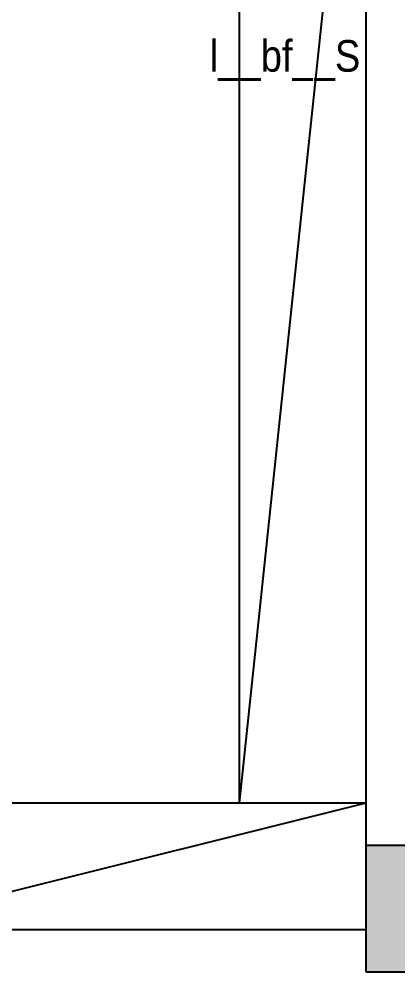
# Model space of a CAD drawing. Header units: metres. Extents: x -658 to -58, y -713 to -118.
# Drawn here: x -220.048 to -218.253, y -207.646 to -203.13 of the extents above; entities that cross this region are included whole.
import ezdxf

# ---------------------------------------------------------------- set-up
doc = ezdxf.new("R2010")
doc.units = ezdxf.units.M
doc.header["$LTSCALE"] = 100
doc.layers.add('plan', color=8, linetype='Continuous')
doc.styles.add('style12', font='xarab.shx')

# ---------------------------------------------------------------- blocks, each defined once
blk = doc.blocks.new('RWEFRWEFRWE')
h = blk.add_hatch(color=256)
h.dxf.hatch_style = 1
h.paths.add_polyline_path([(-218.4055494243556, -189.7531641398902), (-218.2055494243556, -189.7531641398902), (-218.2055494243556, -189.1531641398902), (-218.4055494243556, -189.1531641398902)])
blk.add_lwpolyline([(-218.4055494243556, -189.7531641398902), (-218.2055494243556, -189.7531641398902), (-218.2055494243556, -189.1531641398902), (-218.4055494243556, -189.1531641398902)], close=True)
blk = doc.blocks.new('A$Cb06f5615')
at = {"layer": 'plan'}
for p, q in [((-30.80354420505574, 10.10949198694277), (-30.80354420505574, 4.409491986942271)), ((-30.20354420505572, 10.10949198694277), (-30.80354420505574, 4.409491986942271)), ((-30.20354420505572, 10.10949198694277), (-30.20354420505572, 3.809491986942476)), ((-30.20354420505572, 4.409491986942271), (-32.6035442050557, 4.409491986942271)), ((-30.20354420505572, 4.409491986942271), (-32.6035442050557, 3.809491986942419)), ((-30.20354420505572, 3.809491986942476), (-32.6035442050557, 3.809491986942476))]:
    blk.add_line(p, q, dxfattribs=at)
blk.add_blockref('RWEFRWEFRWE', (188.2020052193, 193.3626561268327), dxfattribs=at)
at = {"layer": 'plan', "style": 'style12', "width": 0.9}
blk.add_text('l__bf__S', height=0.15, dxfattribs=at).set_placement((-30.94192982736394, 7.876606158065272))

msp = doc.modelspace()

# ---------------------------------------------------------------- block references
at = {"layer": 'plan'}
msp.add_blockref('A$Cb06f5615', (-188.2020052193, -211.2556990277233), dxfattribs=at)

doc.saveas('drawing.dxf')
